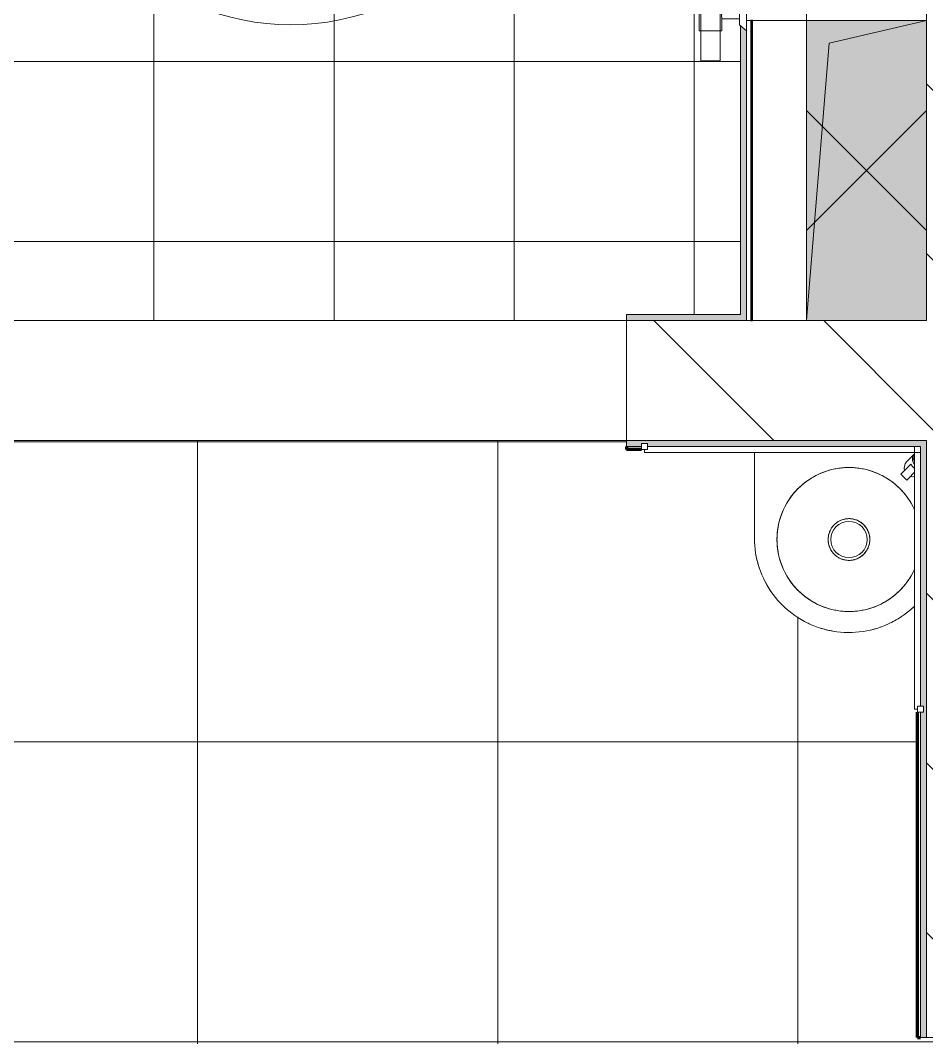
# Model space of a CAD drawing. Header units: millimetres. Extents: x 97 to 215964, y -4577 to 60645.
# Drawn here: x 193788 to 195298, y 48055 to 49750 of the extents above; entities that cross this region are included whole.
import ezdxf

# ---------------------------------------------------------------- set-up
doc = ezdxf.new("R2010")
doc.units = ezdxf.units.MM
for name, color, linetype, lineweight in [('A-AREA-____-IDEN', 2, 'Continuous', 20), ('A-DETL-GENF-OTLN', 92, 'Continuous', 9), ('A-FLOR-____-OTLN', 192, 'Continuous', 9), ('A-FLOR-____-PATT', 8, 'Continuous', 9), ('A-GENM-____-MCUT', 13, 'Continuous', 9), ('A-GENM-____-OTLN', 13, 'Continuous', 9), ('A-WALL-____-MCUT', 113, 'Continuous', 9), ('A-WALL-____-PATT', 111, 'Continuous', 9), ('I-WALL-____-OTLN', 2, 'Continuous', 9), ('P-SANR-FIXT-OTLN', 6, 'Continuous', 9), ('S-COLS-____-MCUT', 52, 'Continuous', 9), ('S-COLS-____-OTLN', 52, 'Continuous', 9)]:
    doc.layers.add(name, color=color, linetype=linetype, lineweight=lineweight)
pattern_1 = [(135, (0, 0), (-141.42136, -141.42136), [])]

# ---------------------------------------------------------------- blocks, each defined once
blk = doc.blocks.new('ASML_АР_Отделка Люка - ВО Отделка люков_Грунтовка 0_Шпатлевка 0_Окраска 0_0-42722003-О_АИ_ПП_8_400_Целиком')
at = {"layer": 'A-GENM-____-MCUT', "color": 130, "lineweight": 25}
for p, q in [((250, 3), (-250, 3)), ((-250, 3), (-250, 0)), ((250, 0), (250, 3)), ((-250, 0), (250, 0))]:
    blk.add_line(p, q, dxfattribs=at)
blk = doc.blocks.new('0083_СОШ675_АР_R22_rvt-1-О_АИ_ПП_8_400_Целиком')
at = {"layer": 'A-WALL-____-PATT', "lineweight": 5}
h = blk.add_hatch(dxfattribs=at)
h.set_pattern_fill('FP_10', color=10, style=0, pattern_type=2)
h.set_pattern_definition(pattern_1)
h.paths.add_polyline_path([(136573.6, 45325), (136700, 45325), (136700, 45855), (136500, 45855), (136500, 45325)])
h.paths.add_polyline_path([(136500, 48055), (136700, 48055), (136700, 49895), (136500, 49895), (136500, 48487.9)])
h = blk.add_hatch(dxfattribs=at)
h.set_pattern_fill('FP_10', color=10, style=0, pattern_type=2)
h.set_pattern_definition(pattern_1)
h.paths.add_polyline_path([(136500, 49050), (136500, 49250), (136000, 49250), (136000, 49050), (136495, 49050)])
h.paths.add_polyline_path([(134200, 49050), (134950, 49050), (134950, 49250), (134200, 49250)])
h.paths.add_polyline_path([(132800.3, 49050), (133100, 49050), (133100, 49250), (132500, 49250), (132500, 49050)])
at = {"layer": 'A-WALL-____-MCUT', "color": 50, "lineweight": 13}
for p, q in [((136300, 49750), (136300, 52450)), ((136500, 49895), (136500, 49250)), ((136200, 49750), (136207, 49750)), ((136210, 49750), (136300, 49750)), ((136207, 49250), (136000, 49250)), ((136000, 49250), (136000, 49050)), ((136500, 49250), (136210, 49250)), ((136000, 49050), (136500, 49050)), ((136500, 49050), (136500, 48055)), ((136500, 48055), (136700, 48055))]:
    blk.add_line(p, q, dxfattribs=at)
at = {"layer": 'I-WALL-____-OTLN', "color": 90}
blk.add_line((136300, 49750), (136300, 49250), dxfattribs=at)
at = {"layer": 'A-GENM-____-OTLN', "color": 90, "lineweight": 9, "rotation": 90}
blk.add_blockref('ASML_АР_Отделка Люка - ВО Отделка люков_Грунтовка 0_Шпатлевка 0_Окраска 0_0-42722003-О_АИ_ПП_8_400_Целиком', (136210, 49500), dxfattribs=at)
blk = doc.blocks.new('MiraCad_GMd_-Ut_TaskBox_FormHorizon - MiraCad_GMd_-Ut_TaskBox_FormHorizon-V150-О_АИ_ПП_8_400_Целиком')
at = {"layer": 'A-DETL-GENF-OTLN', "lineweight": 18}
for points in [[(-249.9, 100), (-249.9, 100), (212.2, 62.2), (250, -100), (250, 100), (-35, 100)], [(-249.9, 100), (-249.9, -100), (250, -100), (250, 100), (-247.4, 100)]]:
    blk.add_hatch(color=256, dxfattribs=at).paths.add_polyline_path(points)
at = {"layer": 'A-DETL-GENF-OTLN', "color": 7}
for p, q in [((-249.9, 100), (212.2, 62.2)), ((-249.9, 100), (212.2, 62.2)), ((250, 100), (250, -100)), ((250, -100), (250, 100)), ((212.2, 62.2), (250, -100)), ((212.2, 62.2), (250, -100))]:
    blk.add_line(p, q, dxfattribs=at)
at = {"layer": 'A-GENM-____-OTLN', "color": 170, "lineweight": 18}
for p, q in [((100, -100), (-100, 100)), ((100, 100), (-100, -100)), ((250, -100), (250, 100))]:
    blk.add_line(p, q, dxfattribs=at)
blk = doc.blocks.new('ВК_Фонтан_Питьевой_R20 - DF240WM-V176-О_АИ_ПП_8_400_Целиком')
at = {"layer": 'P-SANR-FIXT-OTLN', "color": 170, "lineweight": 18}
for p, q in [((136213.1, 49030), (136213.1, 48887.5)), ((136479.8, 49027.9), (136468, 49016.1)), ((136459.6, 48996.4), (136473.8, 49010.6)), ((136478, 49004.9), (136479.8, 49003.2)), ((136457.2, 48993.9), (136457.6, 48994.4)), ((136457.3, 48994.1), (136457.2, 48993.9)), ((136457.2, 48993.9), (136467.1, 48984)), ((136457.6, 48994.4), (136458.1, 48994.9)), ((136458.1, 48994.9), (136459.6, 48996.4)), ((136469.5, 48986.5), (136468, 48985)), ((136480, 48997), (136469.5, 48986.5)), ((136467.5, 48984.5), (136467.1, 48984)), ((136467.1, 48984), (136467.2, 48984.2)), ((136468, 48985), (136467.5, 48984.5))]:
    blk.add_line(p, q, dxfattribs=at)
at = {"layer": 'P-SANR-FIXT-OTLN', "color": 170, "lineweight": 18, "flags": 128}
for points in [[(136370.6, 49005), (136365.8, 49004.9), (136361, 49004.6), (136356.2, 49004.1), (136351.5, 49003.4), (136346.8, 49002.6), (136342.1, 49001.5), (136337.4, 49000.3), (136332.9, 48998.9), (136328.3, 48997.3), (136323.9, 48995.5), (136319.5, 48993.5), (136315.2, 48991.4), (136311, 48989.1), (136306.9, 48986.6), (136302.9, 48984), (136298.9, 48981.2), (136295.2, 48978.3), (136291.5, 48975.2), (136287.9, 48972), (136284.5, 48968.6), (136281.3, 48965.1), (136278.1, 48961.4), (136275.1, 48957.7), (136272.3, 48953.8), (136269.6, 48949.8), (136267.1, 48945.7), (136264.8, 48941.5), (136262.6, 48937.3), (136260.6, 48932.9), (136258.8, 48928.5), (136257.1, 48924), (136255.6, 48919.4), (136254.4, 48914.8), (136253.3, 48910.1), (136252.4, 48905.4), (136251.6, 48900.6), (136251.1, 48895.9), (136250.8, 48891.1), (136250.6, 48886.3), (136250.7, 48881.5), (136250.9, 48876.7), (136251.3, 48871.9), (136251.9, 48867.1), (136252.7, 48862.4), (136253.7, 48857.7), (136254.9, 48853.1), (136256.3, 48848.5), (136257.9, 48843.9), (136259.6, 48839.4), (136261.5, 48835), (136263.6, 48830.7), (136265.8, 48826.5), (136268.3, 48822.3), (136270.8, 48818.3), (136273.6, 48814.4), (136276.5, 48810.5), (136279.5, 48806.8), (136282.7, 48803.3), (136286.1, 48799.8), (136289.6, 48796.5), (136293.2, 48793.3), (136296.9, 48790.3), (136300.7, 48787.4), (136304.7, 48784.7), (136308.7, 48782.2), (136312.9, 48779.8), (136317.2, 48777.5), (136321.5, 48775.5), (136325.9, 48773.6), (136330.4, 48771.9), (136335, 48770.4), (136339.6, 48769.1), (136344.2, 48767.9), (136348.9, 48767), (136353.7, 48766.2), (136358.4, 48765.6), (136363.2, 48765.2), (136368, 48765), (136370.6, 48765)], [(136370.6, 48765), (136365.8, 48765.1), (136361, 48765.4), (136356.2, 48765.8), (136351.5, 48766.5), (136346.8, 48767.4), (136342.1, 48768.4), (136337.4, 48769.7), (136332.9, 48771.1), (136328.3, 48772.7), (136323.9, 48774.5), (136319.5, 48776.4), (136315.2, 48778.5), (136311, 48780.8), (136306.9, 48783.3), (136302.9, 48785.9), (136298.9, 48788.7), (136295.2, 48791.7), (136291.5, 48794.8), (136287.9, 48798), (136284.5, 48801.4), (136281.3, 48804.9), (136278.1, 48808.5), (136275.1, 48812.3), (136272.3, 48816.2), (136269.6, 48820.1), (136267.1, 48824.2), (136264.8, 48828.4), (136262.6, 48832.7), (136260.6, 48837.1), (136258.8, 48841.5), (136257.1, 48846), (136255.6, 48850.6), (136254.4, 48855.2), (136253.3, 48859.9), (136252.4, 48864.6), (136251.6, 48869.3), (136251.1, 48874.1), (136250.8, 48878.9), (136250.6, 48883.7), (136250.7, 48888.5), (136250.9, 48893.3), (136251.3, 48898.1), (136251.9, 48902.8), (136252.7, 48907.5), (136253.7, 48912.2), (136254.9, 48916.9), (136256.3, 48921.5), (136257.9, 48926), (136259.6, 48930.5), (136261.5, 48934.9), (136263.6, 48939.2), (136265.8, 48943.5), (136268.3, 48947.6), (136270.8, 48951.7), (136273.6, 48955.6), (136276.5, 48959.4), (136279.5, 48963.1), (136282.7, 48966.7), (136286.1, 48970.2), (136289.6, 48973.5), (136293.2, 48976.6), (136296.9, 48979.7), (136300.7, 48982.5), (136304.7, 48985.2), (136308.7, 48987.8), (136312.9, 48990.2), (136317.2, 48992.4), (136321.5, 48994.5), (136325.9, 48996.3), (136330.4, 48998), (136335, 48999.6), (136339.6, 49000.9), (136344.2, 49002), (136348.9, 49003), (136353.7, 49003.8), (136358.4, 49004.4), (136363.2, 49004.8), (136368, 49005), (136370.6, 49005)], [(136479.7, 48934.9), (136477.6, 48939.2), (136475.4, 48943.5), (136473, 48947.6), (136470.4, 48951.7), (136467.6, 48955.6), (136464.7, 48959.4), (136461.7, 48963.1), (136458.5, 48966.7), (136455.1, 48970.2), (136451.7, 48973.5), (136448.1, 48976.6), (136444.3, 48979.7), (136440.5, 48982.5), (136436.5, 48985.2), (136432.5, 48987.8), (136428.3, 48990.2), (136424.1, 48992.4), (136419.7, 48994.5), (136415.3, 48996.3), (136410.8, 48998), (136406.3, 48999.6), (136401.6, 49000.9), (136397, 49002), (136392.3, 49003), (136387.5, 49003.8), (136382.8, 49004.4), (136378, 49004.8), (136373.2, 49005), (136370.6, 49005)], [(136370.6, 49005), (136375.4, 49004.9), (136380.2, 49004.6), (136385, 49004.1), (136389.7, 49003.4), (136394.4, 49002.6), (136399.1, 49001.5), (136403.8, 49000.3), (136408.4, 48998.9), (136412.9, 48997.3), (136417.3, 48995.5), (136421.7, 48993.5), (136426, 48991.4), (136430.2, 48989.1), (136434.4, 48986.6), (136438.4, 48984), (136442.3, 48981.2), (136446.1, 48978.3), (136449.7, 48975.2), (136453.3, 48972), (136456.7, 48968.6), (136460, 48965.1), (136463.1, 48961.4), (136466.1, 48957.7), (136468.9, 48953.8), (136471.6, 48949.8), (136474.1, 48945.7), (136476.4, 48941.5), (136478.6, 48937.3), (136480, 48934.3)], [(136469.2, 49017.2), (136466.6, 49014.6), (136464.4, 49011.1), (136463, 49007.3), (136462.5, 49003.5), (136462.9, 48999.7)], [(136473.8, 49010.6), (136475, 49008.6), (136476.4, 49006.7), (136478, 49004.9)], [(136472.8, 48989.8), (136476.6, 48989.4), (136480, 48989.7)], [(136370.6, 48850.2), (136369.2, 48850.2), (136367.8, 48850.3), (136366.4, 48850.4), (136365.1, 48850.6), (136363.7, 48850.9), (136362.3, 48851.2), (136361, 48851.5), (136359.7, 48851.9), (136358.3, 48852.4), (136357.1, 48852.9), (136355.8, 48853.5), (136354.5, 48854.1), (136353.3, 48854.8), (136352.1, 48855.5), (136351, 48856.3), (136349.8, 48857.1), (136348.7, 48857.9), (136347.7, 48858.8), (136346.6, 48859.8), (136345.6, 48860.7), (136344.7, 48861.8), (136343.8, 48862.8), (136342.9, 48863.9), (136342.1, 48865), (136341.3, 48866.2), (136340.6, 48867.4), (136339.9, 48868.6), (136339.3, 48869.8), (136338.7, 48871.1), (136338.2, 48872.4), (136337.7, 48873.7), (136337.3, 48875), (136336.9, 48876.3), (136336.6, 48877.7), (136336.3, 48879.1), (136336.1, 48880.4), (136336, 48881.8), (136335.9, 48883.2), (136335.8, 48884.6), (136335.8, 48886), (136335.9, 48887.4), (136336, 48888.8), (136336.2, 48890.2), (136336.4, 48891.5), (136336.7, 48892.9), (136337.1, 48894.2), (136337.5, 48895.6), (136337.9, 48896.9), (136338.4, 48898.2), (136339, 48899.5), (136339.6, 48900.7), (136340.2, 48901.9), (136340.9, 48903.1), (136341.7, 48904.3), (136342.5, 48905.5), (136343.3, 48906.6), (136344.2, 48907.6), (136345.1, 48908.7), (136346.1, 48909.7), (136347.1, 48910.6), (136348.1, 48911.6), (136349.2, 48912.4), (136350.3, 48913.3), (136351.5, 48914.1), (136352.7, 48914.8), (136353.9, 48915.5), (136355.1, 48916.1), (136356.4, 48916.7), (136357.6, 48917.3), (136359, 48917.8), (136360.3, 48918.2), (136361.6, 48918.6), (136363, 48918.9), (136364.3, 48919.2), (136365.7, 48919.4), (136367.1, 48919.6), (136368.5, 48919.7), (136369.9, 48919.8), (136370.6, 48919.8)], [(136370.6, 48919.8), (136372, 48919.8), (136373.4, 48919.7), (136374.8, 48919.5), (136376.2, 48919.3), (136377.5, 48919.1), (136378.9, 48918.8), (136380.2, 48918.4), (136381.6, 48918), (136382.9, 48917.5), (136384.2, 48917), (136385.4, 48916.5), (136386.7, 48915.8), (136387.9, 48915.2), (136389.1, 48914.5), (136390.3, 48913.7), (136391.4, 48912.9), (136392.5, 48912), (136393.6, 48911.1), (136394.6, 48910.2), (136395.6, 48909.2), (136396.5, 48908.2), (136397.4, 48907.2), (136398.3, 48906.1), (136399.1, 48904.9), (136399.9, 48903.8), (136400.6, 48902.6), (136401.3, 48901.4), (136401.9, 48900.1), (136402.5, 48898.9), (136403, 48897.6), (136403.5, 48896.3), (136403.9, 48895), (136404.3, 48893.6), (136404.6, 48892.3), (136404.9, 48890.9), (136405.1, 48889.5), (136405.3, 48888.1), (136405.4, 48886.7), (136405.4, 48885.4), (136405.4, 48884), (136405.3, 48882.6), (136405.2, 48881.2), (136405, 48879.8), (136404.8, 48878.4), (136404.5, 48877.1), (136404.2, 48875.7), (136403.8, 48874.4), (136403.3, 48873.1), (136402.8, 48871.8), (136402.3, 48870.5), (136401.6, 48869.2), (136401, 48868), (136400.3, 48866.8), (136399.5, 48865.6), (136398.7, 48864.5), (136397.9, 48863.4), (136397, 48862.3), (136396.1, 48861.3), (136395.1, 48860.3), (136394.1, 48859.3), (136393.1, 48858.4), (136392, 48857.5), (136390.9, 48856.7), (136389.7, 48855.9), (136388.5, 48855.2), (136387.3, 48854.5), (136386.1, 48853.8), (136384.8, 48853.2), (136383.6, 48852.7), (136382.3, 48852.2), (136380.9, 48851.7), (136379.6, 48851.4), (136378.3, 48851), (136376.9, 48850.8), (136375.5, 48850.5), (136374.1, 48850.4), (136372.8, 48850.2), (136371.4, 48850.2), (136370.6, 48850.2)], [(136213.1, 48887.5), (136213.2, 48881.2), (136213.6, 48874.9), (136214.2, 48868.6), (136215.1, 48862.4), (136216.2, 48856.2), (136217.6, 48850), (136219.2, 48844), (136221.1, 48837.9), (136223.2, 48832), (136225.5, 48826.1), (136228.1, 48820.4), (136230.9, 48814.7), (136233.9, 48809.2), (136237.2, 48803.8), (136240.6, 48798.5), (136244.3, 48793.4), (136248.1, 48788.4), (136252.2, 48783.6), (136256.4, 48779), (136260.9, 48774.5), (136265.5, 48770.2), (136270.3, 48766.1), (136275.2, 48762.2), (136280.3, 48758.5), (136285.5, 48754.9), (136290.9, 48751.6), (136296.4, 48748.6), (136302, 48745.7), (136307.7, 48743.1), (136313.5, 48740.7), (136319.5, 48738.5), (136325.5, 48736.6), (136331.5, 48734.9), (136337.7, 48733.5), (136343.8, 48732.3), (136350.1, 48731.3), (136356.3, 48730.6), (136362.6, 48730.2), (136368.9, 48730), (136375.2, 48730), (136381.5, 48730.4), (136387.8, 48730.9), (136394, 48731.7), (136400.2, 48732.8), (136406.4, 48734.1), (136412.5, 48735.7), (136418.5, 48737.4), (136424.5, 48739.5), (136430.4, 48741.8), (136436.2, 48744.3), (136441.8, 48747), (136447.4, 48750), (136452.8, 48753.1), (136458.1, 48756.5), (136463.3, 48760.1), (136468.3, 48763.9), (136473.2, 48768), (136477.9, 48772.2), (136480, 48774.2)], [(136370.6, 48765), (136375.4, 48765.1), (136380.2, 48765.4), (136385, 48765.8), (136389.7, 48766.5), (136394.4, 48767.4), (136399.1, 48768.4), (136403.8, 48769.7), (136408.4, 48771.1), (136412.9, 48772.7), (136417.3, 48774.5), (136421.7, 48776.4), (136426, 48778.5), (136430.2, 48780.8), (136434.4, 48783.3), (136438.4, 48785.9), (136442.3, 48788.7), (136446.1, 48791.7), (136449.7, 48794.8), (136453.3, 48798), (136456.7, 48801.4), (136460, 48804.9), (136463.1, 48808.5), (136466.1, 48812.3), (136468.9, 48816.2), (136471.6, 48820.1), (136474.1, 48824.2), (136476.4, 48828.4), (136478.6, 48832.7), (136480, 48835.7)], [(136479.7, 48835), (136477.6, 48830.7), (136475.4, 48826.5), (136473, 48822.3), (136470.4, 48818.3), (136467.6, 48814.4), (136464.7, 48810.5), (136461.7, 48806.8), (136458.5, 48803.3), (136455.1, 48799.8), (136451.7, 48796.5), (136448.1, 48793.3), (136444.3, 48790.3), (136440.5, 48787.4), (136436.5, 48784.7), (136432.5, 48782.2), (136428.3, 48779.8), (136424.1, 48777.5), (136419.7, 48775.5), (136415.3, 48773.6), (136410.8, 48771.9), (136406.3, 48770.4), (136401.6, 48769.1), (136397, 48767.9), (136392.3, 48767), (136387.5, 48766.2), (136382.8, 48765.6), (136378, 48765.2), (136373.2, 48765), (136370.6, 48765)]]:
    blk.add_lwpolyline(points, dxfattribs=at)
at = {"layer": 'P-SANR-FIXT-OTLN', "color": 170, "lineweight": 18}
for centre, radius, start, end in [((136370.6, 48885), 34.8, 90, 270), ((136370.6, 48885), 34.8, 270, 90), ((136370.6, 48885), 30.3, 90, 270), ((136370.6, 48885), 30.3, 124.6633, 127.5889), ((136370.6, 48885), 30.3, 270, 90), ((136370.6, 48885), 30.3, 52.4111, 55.3367), ((136370.6, 48887.5), 157.5, 180, 181.6885), ((136370.6, 48887.5), 157.5, 182.9408, 183.5336), ((136370.6, 48887.5), 157.5, 190.2291, 198.4397), ((136370.6, 48885), 30.3, 232.4111, 235.3367), ((136370.6, 48885), 30.3, 304.6633, 307.5889), ((136370.6, 48887.5), 157.5, 208.6306, 214.7253), ((136370.6, 48887.5), 157.5, 223.8248, 227.2368), ((136370.6, 48887.5), 157.5, 228.608, 229.6696), ((136370.6, 48887.5), 157.5, 311.7386, 314.0907), ((136370.6, 48887.5), 157.5, 239.2024, 242.2575), ((136370.6, 48887.5), 157.5, 296.715, 300.9578), ((136370.6, 48887.5), 157.5, 243.6495, 244.9905), ((136370.6, 48887.5), 157.5, 252.9647, 256.9198), ((136370.6, 48887.5), 157.5, 257.9153, 260.2401), ((136370.6, 48887.5), 157.5, 282.8915, 286.9758), ((136370.6, 48887.5), 157.5, 289.0998, 289.8707), ((136370.6, 48887.5), 157.5, 267.9841, 272.0159)]:
    blk.add_arc(centre, radius, start, end, dxfattribs=at)
for centre, major_axis, start_param, end_param in [((136490.4, 49017.3), (-10.6, 10.6), 0, 1.388288), ((136493, 49019.8), (-11.5, 11.5), 0.308379, 1.129785)]:
    blk.add_ellipse(centre, major_axis=major_axis, ratio=0.87462, start_param=start_param, end_param=end_param, dxfattribs=at)
blk = doc.blocks.new('ADSK_Полотенцесушитель_М-образный_Прямой - Полотенцесушитель-V204-О_АИ_ПП_8_400_Целиком')
at = {"layer": 'P-SANR-FIXT-OTLN', "color": 220, "lineweight": 18}
for p, q in [((-475, 60), (-465, 48)), ((-475, 60), (-425, 60)), ((-435, 48), (-425, 60)), ((-100, 60), (-90, 48)), ((-100, 60), (-50, 60)), ((-60, 48), (-50, 60)), ((-435, 48), (-465, 48)), ((-455, 48), (-455, 19)), ((-445, 19), (-445, 48)), ((-60, 48), (-90, 48)), ((-80, 48), (-80, 19)), ((-70, 19), (-70, 48)), ((-455, 19), (-475, 19)), ((-455, 19), (-475, 19)), ((-475, -19), (-475, 19)), ((-425, 19), (-445, 19)), ((-425, 19), (-445, 19)), ((-425, 19), (-425, -19)), ((-80, 19), (-100, 19)), ((-80, 19), (-100, 19)), ((-100, -19), (-100, 19)), ((-50, 19), (-70, 19)), ((-50, 19), (-70, 19)), ((-50, 19), (-50, -19)), ((0, 16), (-500, 16)), ((0, 16), (0, 0)), ((0, 0), (0, -16)), ((-556.5, -16), (-559.7, -16)), ((-500, -16), (0, -16)), ((-475, -19), (-425, -19)), ((-100, -19), (-50, -19))]:
    blk.add_line(p, q, dxfattribs=at)
at = {"layer": 'P-SANR-FIXT-OTLN', "color": 220, "lineweight": 18, "flags": 128}
for points in [[(-616, 0), (-616, 0.6), (-615.9, 1.3), (-615.9, 1.9), (-615.8, 2.5), (-615.7, 3.2), (-615.5, 3.8), (-615.4, 4.4), (-615.2, 5), (-615, 5.6), (-614.7, 6.2), (-614.5, 6.8), (-614.2, 7.4), (-613.9, 8), (-613.6, 8.5), (-613.2, 9), (-612.8, 9.6), (-612.4, 10.1), (-612, 10.6), (-611.6, 11), (-611.1, 11.5), (-610.7, 11.9), (-610.2, 12.3), (-609.7, 12.7), (-609.2, 13.1), (-608.6, 13.5), (-608.1, 13.8), (-607.5, 14.1), (-607, 14.4), (-606.4, 14.7), (-605.8, 14.9), (-605.2, 15.1), (-604.6, 15.3), (-604, 15.5), (-603.3, 15.6), (-602.7, 15.8), (-602.1, 15.9), (-601.5, 15.9), (-600.8, 16), (-600.2, 16), (-600, 16)], [(-600, -16), (-600.6, -16), (-601.3, -15.9), (-601.9, -15.9), (-602.5, -15.8), (-603.2, -15.7), (-603.8, -15.5), (-604.4, -15.4), (-605, -15.2), (-605.6, -15), (-606.2, -14.7), (-606.8, -14.5), (-607.4, -14.2), (-608, -13.9), (-608.5, -13.6), (-609, -13.2), (-609.6, -12.8), (-610.1, -12.4), (-610.6, -12), (-611, -11.6), (-611.5, -11.1), (-611.9, -10.7), (-612.3, -10.2), (-612.7, -9.7), (-613.1, -9.2), (-613.5, -8.6), (-613.8, -8.1), (-614.1, -7.5), (-614.4, -7), (-614.7, -6.4), (-614.9, -5.8), (-615.1, -5.2), (-615.3, -4.6), (-615.5, -4), (-615.6, -3.3), (-615.8, -2.7), (-615.9, -2.1), (-615.9, -1.5), (-616, -0.8), (-616, -0.2), (-616, 0)], [(-613.2, 9), (-612.8, 9.6), (-612.4, 10.1), (-612, 10.6), (-611.6, 11)], [(-610.7, 11.9), (-610.2, 12.3), (-609.7, 12.7), (-609.2, 13.1), (-608.6, 13.5), (-608.1, 13.8), (-607.5, 14.1), (-607, 14.4), (-606.4, 14.7), (-605.8, 14.9), (-605.2, 15.1), (-604.6, 15.3), (-604, 15.5), (-603.3, 15.6), (-602.7, 15.8), (-602.1, 15.9), (-601.5, 15.9), (-600.8, 16), (-600.2, 16), (-600, 16)], [(-500, 16), (-504, 16), (-508, 16), (-512, 16), (-515.9, 16), (-519.9, 16), (-523.8, 16), (-527.6, 16), (-531.5, 16), (-535.2, 16), (-538.9, 16), (-542.6, 16), (-546.2, 16), (-549.7, 16), (-553.1, 16), (-556.5, 16), (-559.7, 16), (-562.9, 16), (-565.9, 16), (-568.9, 16), (-571.7, 16), (-574.5, 16), (-577.1, 16), (-579.6, 16), (-581.9, 16), (-584.1, 16), (-586.2, 16), (-588.2, 16), (-590, 16), (-591.7, 16), (-593.2, 16), (-594.6, 16), (-595.8, 16), (-596.9, 16), (-597.8, 16), (-598.5, 16), (-599.1, 16), (-599.6, 16), (-599.9, 16), (-600, 16), (-600, 16)], [(-600, 16), (-599.9, 16), (-599.7, 16), (-599.3, 16), (-598.7, 16), (-598, 16), (-597.1, 16), (-596.1, 16), (-594.9, 16), (-593.6, 16), (-592.1, 16), (-590.5, 16), (-588.7, 16), (-586.8, 16), (-584.7, 16), (-582.5, 16), (-580.2, 16), (-577.8, 16), (-575.2, 16), (-572.5, 16), (-569.7, 16), (-566.7, 16), (-563.7, 16), (-560.6, 16), (-557.4, 16), (-554, 16), (-550.6, 16), (-547.1, 16), (-543.6, 16), (-539.9, 16), (-536.2, 16), (-532.5, 16), (-528.7, 16), (-524.8, 16), (-520.9, 16), (-517, 16), (-513, 16), (-509.1, 16), (-505.1, 16), (-501.1, 16), (-500, 16)], [(-577.1, 16), (-579.6, 16), (-581.9, 16), (-584.1, 16), (-586.2, 16), (-588.2, 16), (-590, 16), (-591.7, 16), (-593.2, 16), (-594.6, 16), (-595.8, 16), (-596.9, 16), (-597.8, 16), (-598.5, 16), (-599.1, 16), (-599.6, 16), (-599.9, 16), (-600, 16), (-600, 16)], [(-600, 16), (-599.9, 16), (-599.7, 16), (-599.3, 16), (-598.7, 16), (-598, 16), (-597.1, 16), (-596.1, 16), (-594.9, 16), (-593.6, 16), (-592.1, 16), (-590.5, 16), (-588.7, 16), (-586.8, 16), (-584.7, 16), (-582.5, 16), (-580.2, 16), (-577.8, 16), (-576.2, 16)], [(-570.4, 16), (-571.7, 16), (-574.5, 16), (-576.2, 16)], [(-575.2, 16), (-572.5, 16), (-570.4, 16)], [(-546.2, 16), (-549.7, 16), (-553.1, 16), (-554.9, 16)], [(-554, 16), (-550.6, 16), (-547.1, 16), (-543.6, 16), (-539.9, 16), (-536.2, 16), (-532.5, 16), (-528.7, 16), (-524.8, 16), (-520.9, 16), (-517, 16), (-513, 16), (-509.1, 16), (-505.1, 16), (-501.1, 16)], [(-515.9, 16), (-519.9, 16), (-523.8, 16), (-527.6, 16), (-531.5, 16), (-535.2, 16), (-538.9, 16), (-542.6, 16), (-545.7, 16)], [(-500, 16), (-504, 16), (-508, 16), (-512, 16), (-515.1, 16)], [(-614.4, -7), (-614.7, -6.4), (-614.9, -5.8), (-615.1, -5.2), (-615.3, -4.6)], [(-611, -11.6), (-611.5, -11.1), (-611.9, -10.7), (-612.3, -10.2), (-612.7, -9.7), (-613.1, -9.2), (-613.5, -8.6), (-613.8, -8.1)], [(-601.9, -15.9), (-602.5, -15.8), (-603.2, -15.7), (-603.8, -15.5), (-604.4, -15.4), (-605, -15.2)], [(-600, -16), (-600.6, -16), (-601.3, -15.9)], [(-500, -16), (-504, -16), (-508, -16), (-512, -16), (-515.9, -16), (-519.9, -16), (-523.8, -16), (-527.6, -16), (-531.5, -16), (-535.2, -16), (-538.9, -16), (-542.6, -16), (-546.2, -16), (-549.7, -16), (-553.1, -16), (-556.5, -16), (-559.7, -16), (-562.9, -16), (-565.9, -16), (-568.9, -16), (-571.7, -16), (-574.5, -16), (-577.1, -16), (-579.6, -16), (-581.9, -16), (-584.1, -16), (-586.2, -16), (-588.2, -16), (-590, -16), (-591.7, -16), (-593.2, -16), (-594.6, -16), (-595.8, -16), (-596.9, -16), (-597.8, -16), (-598.5, -16), (-599.1, -16), (-599.6, -16), (-599.9, -16), (-600, -16), (-600, -16)], [(-600, -16), (-599.9, -16), (-599.7, -16), (-599.3, -16), (-598.7, -16), (-598, -16), (-597.1, -16), (-596.1, -16), (-594.9, -16), (-593.6, -16), (-592.1, -16), (-590.5, -16), (-588.7, -16), (-586.8, -16), (-584.7, -16), (-582.5, -16), (-580.2, -16), (-577.8, -16), (-575.2, -16), (-572.5, -16), (-569.7, -16), (-566.7, -16), (-563.7, -16), (-560.6, -16), (-557.4, -16), (-554, -16), (-550.6, -16), (-547.1, -16), (-543.6, -16), (-539.9, -16), (-536.2, -16), (-532.5, -16), (-528.7, -16), (-524.8, -16), (-520.9, -16), (-517, -16), (-513, -16), (-509.1, -16), (-505.1, -16), (-501.1, -16), (-500, -16)], [(-577.3, -16), (-579.6, -16), (-581.9, -16), (-584.1, -16), (-586.2, -16), (-588.2, -16), (-590, -16), (-591.7, -16), (-593.2, -16), (-594.6, -16), (-595.8, -16), (-596.9, -16), (-597.8, -16), (-598.5, -16), (-599.1, -16), (-599.6, -16), (-599.9, -16), (-600, -16), (-600, -16)], [(-600, -16), (-599.9, -16), (-599.7, -16), (-599.3, -16), (-598.7, -16), (-598, -16), (-597.1, -16), (-596.1, -16), (-594.9, -16), (-593.6, -16), (-592.1, -16), (-590.5, -16), (-588.7, -16), (-586.8, -16), (-584.7, -16), (-582.5, -16), (-580.2, -16), (-577.8, -16)], [(-560, -16), (-557.4, -16), (-555.7, -16)], [(-515.9, -16), (-519.9, -16), (-523.8, -16), (-527.6, -16), (-531.5, -16), (-535.2, -16), (-538.9, -16), (-540.3, -16)], [(-539.9, -16), (-536.2, -16), (-532.5, -16), (-528.7, -16), (-524.8, -16), (-520.9, -16), (-517, -16), (-513, -16), (-509.1, -16), (-505.1, -16), (-501.1, -16)], [(-500, -16), (-504, -16), (-508, -16), (-512, -16), (-515.1, -16)]]:
    blk.add_lwpolyline(points, dxfattribs=at)
at = {"layer": 'P-SANR-FIXT-OTLN', "color": 220, "lineweight": 18}
for points, knots in [([(-445.3, 18.9), (-445.4, 18.9), (-445.7, 18.8), (-446.2, 18.7), (-446.8, 18.6), (-447.5, 18.5), (-448.3, 18.4), (-449.2, 18.3), (-450, 18.3), (-450.8, 18.3), (-451.5, 18.4), (-452.3, 18.5), (-453.2, 18.6), (-454, 18.8), (-454.5, 18.9), (-454.6, 18.9), (-454.7, 18.9)], [0.1111111, 0.1111111, 0.1111111, 0.1111111, 0.1666667, 0.2222222, 0.2777778, 0.3333333, 0.3888889, 0.4444444, 0.5138889, 0.5486111, 0.5833333, 0.6527778, 0.7222222, 0.7916667, 0.8611111, 0.8888889, 0.8888889, 0.8888889, 0.8888889]), ([(-79.7, 18.9), (-79.6, 18.9), (-79.5, 18.9), (-79.3, 18.8), (-79.1, 18.8), (-78.8, 18.7), (-78.5, 18.7), (-78.2, 18.6), (-77.9, 18.6), (-77.5, 18.5), (-77.1, 18.5), (-76.7, 18.4), (-76.3, 18.4), (-75.7, 18.3), (-75, 18.3), (-74.1, 18.3), (-73.3, 18.4), (-72.6, 18.5), (-72.1, 18.6), (-71.8, 18.6), (-71.5, 18.7), (-71.2, 18.7), (-70.9, 18.8), (-70.7, 18.8), (-70.5, 18.9), (-70.4, 18.9), (-70.3, 18.9)], [0.1111111, 0.1111111, 0.1111111, 0.1111111, 0.1388889, 0.1666667, 0.1944444, 0.2222222, 0.25, 0.2777778, 0.3055556, 0.3333333, 0.3611111, 0.3888889, 0.4166667, 0.4444444, 0.5, 0.5555556, 0.6111111, 0.6666667, 0.6944444, 0.7222222, 0.75, 0.7777778, 0.8055556, 0.8333333, 0.8611111, 0.8888889, 0.8888889, 0.8888889, 0.8888889])]:
    blk.add_open_spline(points, degree=3, knots=knots, dxfattribs=at)
blk = doc.blocks.new('0083_СОШ675_ВК_R22_rvt-1-О_АИ_ПП_8_400_Целиком')
at = {"layer": 'A-GENM-____-OTLN', "color": 170, "lineweight": 18, "rotation": 90.0000000000012}
blk.add_blockref('MiraCad_GMd_-Ut_TaskBox_FormHorizon - MiraCad_GMd_-Ut_TaskBox_FormHorizon-V150-О_АИ_ПП_8_400_Целиком', (136400, 49499.9), dxfattribs=at)
at = {"layer": 'P-SANR-FIXT-OTLN', "color": 170, "lineweight": 18, "rotation": 270}
blk.add_blockref('ADSK_Полотенцесушитель_М-образный_Прямой - Полотенцесушитель-V204-О_АИ_ПП_8_400_Целиком', (136140, 49682.6), dxfattribs=at)
at = {"layer": 'P-SANR-FIXT-OTLN', "color": 170, "lineweight": 18}
blk.add_blockref('ВК_Фонтан_Питьевой_R20 - DF240WM-V176-О_АИ_ПП_8_400_Целиком', (0, 0), dxfattribs=at)
blk = doc.blocks.new('BSC_Колонна _Прямоугольная - ПР-1_Профиль торцевой для плитки-3497357-О_АИ_ПП_8_400_Целиком')
at = {"layer": 'S-COLS-____-MCUT'}
for p, q in [((5, 5), (-5, 5)), ((-5, 5), (-5, -5)), ((5, -5), (5, 5)), ((-5, -5), (5, -5))]:
    blk.add_line(p, q, dxfattribs=at)
blk = doc.blocks.new('ADSK_Марка_Помещение_ОдноЗначение - Номер-159740-О_АИ_ПП_8_400_Целиком')
at = {"layer": 'A-AREA-____-IDEN'}
blk.add_circle((0, 0), 4, dxfattribs=at)

msp = doc.modelspace()

# ---------------------------------------------------------------- hatches: boundary and pattern name
at = {"layer": 'A-FLOR-____-PATT'}
h = msp.add_hatch(dxfattribs=at)
h.set_pattern_fill('FP_186', color=256, style=0, pattern_type=2)
h.set_pattern_definition([(0, (181582.87, 40547.53), (0, 500), []), (90, (181582.87, 40547.53), (-500, 3e-14), [])])
h.paths.add_polyline_path([(171474.043715, 35975), (171897.88841, 35975), (171897.88841, 35990), (172597.865903, 35990), (172597.865903, 39759.999414), (172197.887824, 39759.999414), (172197.887824, 39764.999414), (172187.887824, 39764.999414), (172187.887824, 39774.999414), (172182.887824, 39774.999414), (172182.887824, 40175), (172187.887824, 40175), (172187.887824, 40185), (172197.887824, 40185), (172197.887824, 40190), (172597.865903, 40190), (172597.865903, 45309.999414), (172197.887824, 45309.999414), (172197.865903, 45314.999414), (172187.887824, 45314.999414), (172187.887824, 45324.999414), (172182.887824, 45325), (172182.887824, 45725), (172187.887824, 45725), (172187.887824, 45735), (172197.887824, 45735), (172197.887824, 45740), (172597.865903, 45740), (172597.865903, 49035.000586), (169597.933672, 49035.000586), (169597.933672, 49050.000586), (168497.933672, 49050.000586), (168497.933672, 49035.000586), (167912.887824, 49035.000586), (167912.887824, 39765), (167907.887824, 39765), (167907.879725, 39760), (167882.888672, 39760), (167882.888672, 39615), (167667.866751, 39614.982463), (167667.888672, 36915), (167882.888672, 36914.011716), (167882.888672, 36830), (169387.88841, 36830), (169387.88841, 36825), (169397.88841, 36825), (169397.88841, 36815), (169402.88841, 36814.900662), (169402.88841, 35990), (169797.88841, 35990), (169797.88841, 35975), (170216.283849, 35975)])
h.paths.add_polyline_path([(195188.800797, 48731.791029), (195188.619068, 48732.479078), (195188.619068, 48731.797288)])
h.paths.add_polyline_path([(195168.495887, 48730.472294), (195173.582239, 48731.295562), (195167.632823, 48731.034251)])
h.paths.add_polyline_path([(195012.219859, 48880.21654), (195011.995887, 48887.478128), (195011.581673, 48887.478128), (195011.801386, 48884.978128)])
h.paths.add_polyline_path([(175297.887824, 35975), (176397.887824, 35975), (176397.887824, 35990), (177182.887824, 35990), (177182.887824, 36424.940333), (177187.887824, 36424.940333), (177187.887824, 36434.940333), (177197.887824, 36434.940333), (177197.887824, 36439.940333), (177482.865903, 36439.940333), (177482.865903, 45324.968528), (177487.865903, 45325.867366), (177487.865903, 45334.968424), (177497.865903, 45334.968424), (177497.865903, 45339.968424), (194907.865903, 45340.359921), (194907.865903, 45502.5), (194912.865903, 45502.5), (194912.865903, 45512.5), (194922.865903, 45512.5), (194922.865903, 45517.5), (195282.887824, 45517.5), (195282.887824, 45854.999414), (195497.865903, 45854.999414), (195497.865903, 48054.999414), (195282.887824, 48054.999414), (195282.887824, 48602.500586), (195277.887824, 48602.500586), (195277.079671, 48774.498057), (195270.399715, 48768.005083), (195261.400285, 48761.297529), (195254.297163, 48755.991941), (195244.192695, 48750.29037), (195233.938395, 48744.685224), (195224.541773, 48740.473672), (195223.725279, 48741.160291), (195198.680658, 48733.50999), (195178.557477, 48730.889347), (195158.32557, 48730.893854), (195135.654594, 48734.051847), (195113.006834, 48740.259668), (195097.700115, 48747.459954), (195074.589432, 48761.372235), (195066.592059, 48768.930958), (195046.184859, 48788.658863), (195040.006898, 48798.414418), (195027.509106, 48819.104038), (195015.152714, 48857.293357), (195012.33601, 48873.462074), (195010.995887, 49003.304042), (195010.995887, 49030.000586), (194827.887824, 49030.000586), (194827.887824, 49035.000586), (194797.865903, 49035.000586), (194797.865903, 49050.000586), (193747.865903, 49050.000586), (193747.865903, 49035.000586), (192992.888824, 49035.000586), (192992.888824, 49050.000586), (191892.888824, 49050.000586), (191892.888824, 49035.000586), (191297.888824, 49035.000586), (191297.888824, 49040.000586), (191287.888824, 49040.000586), (191287.888824, 49050.000586), (191282.888824, 49050.000586), (191282.888824, 52435.002606), (190157.887824, 52435.002606), (190157.887824, 52450.002606), (189057.887824, 52450.002606), (189057.887824, 52435.002606), (188182.867075, 52435.002606), (188182.867075, 49050.000586), (188177.867075, 49050.000586), (188177.867075, 49040.000586), (188167.867075, 49040.000586), (188167.800648, 49035.000586), (185297.88761, 49035.000586), (185297.88761, 49050.000586), (184197.88761, 49050.000586), (184197.88761, 49035.000586), (172647.843981, 49035.000586), (172647.865903, 45740), (173047.865903, 45740), (173047.865903, 45735), (173057.865903, 45735), (173057.865903, 45725), (173062.865903, 45725), (173062.865903, 45324.999414), (173057.865903, 45324.999414), (173057.865903, 45314.999414), (173047.865903, 45314.999414), (173047.843981, 45309.999414), (172647.843981, 45309.999414), (172647.865903, 40190), (173047.865903, 40190), (173047.865903, 40185), (173057.865903, 40185), (173057.865903, 40175), (173062.865903, 40175), (173062.865903, 39774.999414), (173057.865903, 39774.999414), (173057.865903, 39764.999414), (173047.865903, 39764.999414), (173047.865903, 39759.999414), (172647.843981, 39759.999414), (172647.865903, 35990), (175297.887824, 35990), (175297.887824, 35985)])
h.paths.add_polyline_path([(195128.022497, 48735.761642), (195130.290066, 48735.874745), (195128.022497, 48737.294971), (195124.731579, 48737.276662), (195127.834229, 48735.848314)])
h.paths.add_polyline_path([(195200.757649, 48769.126679), (195211.791383, 48772.404685), (195202.392628, 48769.711665)])
h.paths.add_polyline_path([(195102.530222, 48783.847241), (195099.280764, 48786.910605), (195101.741099, 48784.437456)])
h.paths.add_polyline_path([(195072.768305, 48812.100283), (195061.865988, 48833.285458), (195054.369105, 48845.539508), (195062.982889, 48826.233168), (195068.823673, 48817.86263), (195072.121686, 48813.044868)])
h.paths.add_polyline_path([(195071.413848, 48814.443898), (195062.407775, 48828.549108), (195055.516408, 48843.930896), (195057.045739, 48842.642898), (195071.021482, 48815.213959)])
h.paths.add_polyline_path([(195268.941328, 48817.86263), (195277.887824, 48833.991217), (195276.932569, 48833.11431), (195269.312418, 48819.324567)])
h.paths.add_polyline_path([(195276.423809, 48830.67512), (195277.887824, 48831.704268), (195276.746986, 48831.169993), (195276.710613, 48831.114295)])
h.paths.add_polyline_path([(195188.942587, 48855.540017), (195185.895887, 48854.840444), (195187.766043, 48854.990074)])
h.paths.add_polyline_path([(195186.892377, 48853.114472), (195198.856977, 48866.581638), (195192.264729, 48858.77253), (195187.892149, 48854.297272)])
h.paths.add_polyline_path([(195144.888752, 48859.195417), (195138.00195, 48868.907683), (195139.310684, 48865.79758), (195144.727045, 48859.386812)])
h.paths.add_polyline_path([(195133.698465, 48881.279312), (195132.93108, 48884.978128), (195133.686316, 48884.978128), (195133.695887, 48882.064179)])
h.paths.add_polyline_path([(195148.049187, 48914.41624), (195151.095887, 48915.115812), (195149.22573, 48914.966182)])
h.paths.add_polyline_path([(195136.632231, 48866.581638), (195133.698465, 48881.279312), (195134.343572, 48894.194105), (195133.668303, 48890.462342), (195133.428298, 48881.279312), (195136.427263, 48867.346588)])
h.paths.add_polyline_path([(195168.495887, 48849.594821), (195178.266986, 48850.803306), (195172.261166, 48850.384205), (195160.595172, 48850.849662), (195152.447991, 48853.978128), (195159.878266, 48850.494232), (195166.579617, 48849.664665), (195167.681838, 48849.624491)])
h.paths.add_polyline_path([(195204.060694, 48884.978128), (195203.305342, 48885.013415), (195203.317106, 48888.562244)])
h.paths.add_polyline_path([(195198.989824, 48902.609669), (195198.989824, 48901.048573), (195199.041021, 48902.378128)])
h.paths.add_polyline_path([(195199.282815, 48867.177181), (195203.323471, 48879.493914), (195203.563475, 48888.676944), (195200.564511, 48902.609669), (195203.293309, 48888.676944), (195202.489677, 48875.398601), (195199.315605, 48867.275572)])
h.paths.add_polyline_path([(195193.531818, 48910.014059), (195181.642394, 48918.248513), (195170.412157, 48920.291591), (195160.288892, 48919.572051), (195164.730607, 48919.572051), (195176.396602, 48919.106594), (195184.543783, 48915.978128), (195193.448407, 48910.057655)])
h.paths.add_polyline_path([(195051.730051, 48916.445529), (195053.229424, 48918.91523), (195051.805435, 48916.683461)])
h.paths.add_polyline_path([(195277.887824, 48931.287878), (195277.020616, 48933.054815), (195277.020616, 48932.977975)])
h.paths.add_polyline_path([(195277.887824, 48935.075635), (195277.020616, 48937.931739), (195272.035507, 48947.149311), (195275.944778, 48938.762037), (195277.465952, 48935.851636)])
h.paths.add_polyline_path([(195081.875306, 48971.598709), (195087.24564, 48975.423215), (195083.73928, 48973.028986)])
h.paths.add_polyline_path([(195095.898053, 48981.624791), (195090.180708, 48977.971668), (195095.255799, 48981.193349)])
h.paths.add_polyline_path([(195115.831064, 48993.706582), (195119.502816, 48994.843725), (195116.070283, 48993.804075)])
h.paths.add_polyline_path([(195214.176913, 48996.552821), (195203.479467, 49000.244592), (195211.699379, 48997.337275), (195213.940974, 48996.627526)])
h.paths.add_polyline_path([(195192.818726, 49003.234932), (195181.471651, 49005.769836), (195192.503049, 49003.304042)])
h = msp.add_hatch(dxfattribs=at)
h.set_pattern_fill('FP_171', color=256, style=0, pattern_type=2)
h.set_pattern_definition([(90, (193110.4, 49981.25), (-300, 2e-14), []), (180, (193110.4, 49981.25), (-4e-14, -300), [])])
h.paths.add_polyline_path([(194113.721293, 49250.000586), (194797.865903, 49250.000586), (194797.865903, 49260.000586), (194987.887824, 49260.000586), (194987.887824, 49740.926261), (194985.887824, 49743.691277), (194985.468133, 49752.592928), (194956.727252, 49753.262801), (194955.990501, 49755.076611), (194953.887824, 49726.393145), (194953.342637, 49682.592928), (194921.887824, 49682.592928), (194921.433342, 49732.592928), (194918.887824, 49732.592928), (194919.535234, 49782.592928), (194921.887824, 49782.592928), (194921.433342, 50107.592928), (194918.887824, 50107.592928), (194919.535234, 50157.592928), (194921.887824, 50157.592928), (194922.989456, 50287.692811), (194925.148509, 50292.015711), (194927.154299, 50293.435822), (194929.337207, 50295.090118), (194931.783387, 50296.686962), (194933.400594, 50296.852032), (194934.421699, 50298.09865), (194941.358192, 50298.187014), (194946.71734, 50295.226675), (194948.783645, 50293.912512), (194949.233513, 50293.778076), (194953.559529, 50280.721391), (194953.86665, 50232.890299), (194954.342307, 50157.592928), (194956.240415, 50157.592928), (194956.887824, 50137.592928), (194985.887824, 50137.896229), (194985.887824, 50147.592928), (194987.887824, 50149.693353), (194987.887824, 51649.980148), (194197.887824, 51649.980148), (194197.887824, 52210.002606), (193657.865903, 52210.002606), (193657.865903, 51001.425868), (193704.718479, 50986.202543), (193754.506847, 50957.457216), (193799.285874, 50916.159795), (193831.022889, 50872.477542), (193854.406445, 50819.957216), (193866.359424, 50763.72287), (193866.359424, 50706.232215), (193854.406445, 50649.997869), (193828.999318, 50594.692337), (193795.583898, 50549.483811), (193754.506847, 50512.497869), (193704.718479, 50483.752541), (193657.865903, 50468.529216), (193657.865903, 49260.000586), (193747.865903, 49260.000586), (193747.865903, 49250.000586)])
h.paths.add_polyline_path([(194956.240415, 49732.592928), (194954.342307, 49732.592928), (194956.240415, 49752.896241)])
h.paths.add_polyline_path([(194956.810238, 50127.896362), (194956.239058, 50127.896362), (194956.806503, 50127.763299)])
h.paths.add_polyline_path([(194956.238803, 49758.463796), (194956.887824, 49762.592928), (194985.887824, 49762.896229), (194985.887824, 49772.592928), (194987.887824, 49774.693353), (194987.887824, 50115.926261), (194985.887824, 50118.691277), (194985.468133, 50127.592928), (194956.812951, 50127.592928), (194956.240415, 50107.592928), (194953.887824, 50107.592928), (194954.342307, 49782.592928), (194956.240415, 49782.592928), (194956.238803, 49758.887023)])
h.paths.add_polyline_path([(194387.865903, 51212.5), (194187.865903, 51212.5), (194187.865903, 51412.5), (194387.865903, 51412.5)])
at = {"layer": 'A-WALL-____-PATT'}
h = msp.add_hatch(color=7, dxfattribs=at)
h.paths.add_polyline_path([(194997.887824, 49250.000586), (194997.887824, 49732.592928), (194987.887824, 49740.926261), (194987.887824, 49250.000586)])
h.paths.add_polyline_path([(194987.887824, 49774.259595), (194997.887824, 49782.592928), (194997.887824, 50107.592928), (194987.887824, 50115.926261), (194987.887824, 49774.693353)])
h.paths.add_polyline_path([(194987.887824, 50149.259595), (194997.887824, 50157.592928), (194997.887824, 52440.002606), (194987.887824, 52440.002606), (194987.887824, 50149.693353)])
h = msp.add_hatch(color=7, dxfattribs=at)
h.paths.add_polyline_path([(194987.887824, 49250.000586), (194987.887824, 49260.000586), (194797.865903, 49260.000586), (194797.865903, 49250.000586)])
h.paths.add_polyline_path([(193747.865903, 49250.000586), (193747.865903, 49260.000586), (193647.865903, 49260.000586), (193647.865903, 49250.000586)])
h = msp.add_hatch(color=7, dxfattribs=at)
h.paths.add_polyline_path([(194797.865903, 49040.000586), (194822.887824, 49040.000586), (194822.887824, 49045.000586), (194832.887824, 49045.000586), (194832.887824, 49040.000586), (195297.887824, 49040.000586), (195297.887824, 49050.000586), (194797.865903, 49050.000586)])
h.paths.add_polyline_path([(193747.865903, 49040.000586), (193747.865903, 49050.000586), (192992.888824, 49050.000586), (192992.888824, 49040.000586)])
h.paths.add_polyline_path([(191598.201562, 49040.000586), (191892.888824, 49040.000586), (191892.888824, 49050.000586), (191297.888824, 49050.000586), (191297.888824, 49040.000586)])
h = msp.add_hatch(color=7, dxfattribs=at)
h.paths.add_polyline_path([(195287.887824, 45502.5), (195297.887824, 45502.5), (195297.887824, 45854.999414), (195287.887824, 45854.999414), (195287.887824, 45512.5)])
h.paths.add_polyline_path([(195297.887824, 48054.999414), (195297.887824, 49040.000586), (195287.887824, 49040.000586), (195287.887824, 48607.500586), (195292.887824, 48607.500586), (195292.380205, 48597.500586), (195287.887824, 48597.500586), (195287.887824, 48054.999414)])

# ---------------------------------------------------------------- linework, layer by layer
at = {"layer": 'A-FLOR-____-OTLN'}
for p, q in [((193747.865903, 49250.000586), (194797.865903, 49250.000586)), ((194797.865903, 49050.000586), (193747.865903, 49050.000586))]:
    msp.add_line(p, q, dxfattribs=at)
at = {"layer": 'A-WALL-____-MCUT', "color": 7}
for p, q in [((194987.887824, 49740.926261), (194987.887824, 49260.000586)), ((194997.887824, 49250.000586), (194997.887824, 49732.592928)), ((194987.887824, 49260.000586), (194797.865903, 49260.000586)), ((194797.865903, 49260.000586), (194797.865903, 49250.000586)), ((194797.865903, 49250.000586), (194997.887824, 49250.000586)), ((195297.887824, 49050.000586), (194797.865903, 49050.000586)), ((194797.865903, 49050.000586), (194797.865903, 49040.000586)), ((194797.865903, 49040.000586), (194822.887824, 49040.000586)), ((194832.887824, 49040.000586), (195287.887824, 49040.000586)), ((195287.887824, 49040.000586), (195287.887824, 48607.500586)), ((195297.887824, 48054.999414), (195297.887824, 49050.000586)), ((195287.887824, 48597.500586), (195287.887824, 48054.999414)), ((195287.887824, 48054.999414), (195297.887824, 48054.999414))]:
    msp.add_line(p, q, dxfattribs=at)
at = {"layer": 'I-WALL-____-OTLN', "color": 5, "lineweight": 90}
for p, q in [((194797.865903, 49040.000586), (194797.865903, 49035.000586)), ((194822.887824, 49035.000586), (194797.865903, 49035.000586)), ((195282.887824, 48054.999414), (195282.887824, 48597.500586)), ((195282.887824, 48054.999414), (195287.887824, 48054.999414))]:
    msp.add_line(p, q, dxfattribs=at)
at = {"layer": 'I-WALL-____-OTLN'}
for p, q in [((195277.887824, 48602.500586), (195277.887824, 49040.204659)), ((194827.887824, 49035.000586), (194827.887824, 49030.000586)), ((195287.887824, 49030.000586), (194827.887824, 49030.000586)), ((195282.887824, 48602.500586), (195277.887824, 48602.500586))]:
    msp.add_line(p, q, dxfattribs=at)

# ---------------------------------------------------------------- block references
at = {"color": 250, "lineweight": 5}
for name in ['0083_СОШ675_АР_R22_rvt-1-О_АИ_ПП_8_400_Целиком', '0083_СОШ675_ВК_R22_rvt-1-О_АИ_ПП_8_400_Целиком']:
    msp.add_blockref(name, (58797.887824, 0), dxfattribs=at)
at = {"layer": 'A-AREA-____-IDEN', "xscale": 99.99999999999993, "yscale": 99.99999999999993, "zscale": 99.99999999999993}
msp.add_blockref('ADSK_Марка_Помещение_ОдноЗначение - Номер-159740-О_АИ_ПП_8_400_Целиком', (194238.810035, 50142.567186), dxfattribs=at)
at = {"layer": 'S-COLS-____-OTLN'}
for p in [(194827.887824, 49040.000586), (195287.887824, 48602.500586)]:
    msp.add_blockref('BSC_Колонна _Прямоугольная - ПР-1_Профиль торцевой для плитки-3497357-О_АИ_ПП_8_400_Целиком', p, dxfattribs=at)

doc.saveas('drawing.dxf')
